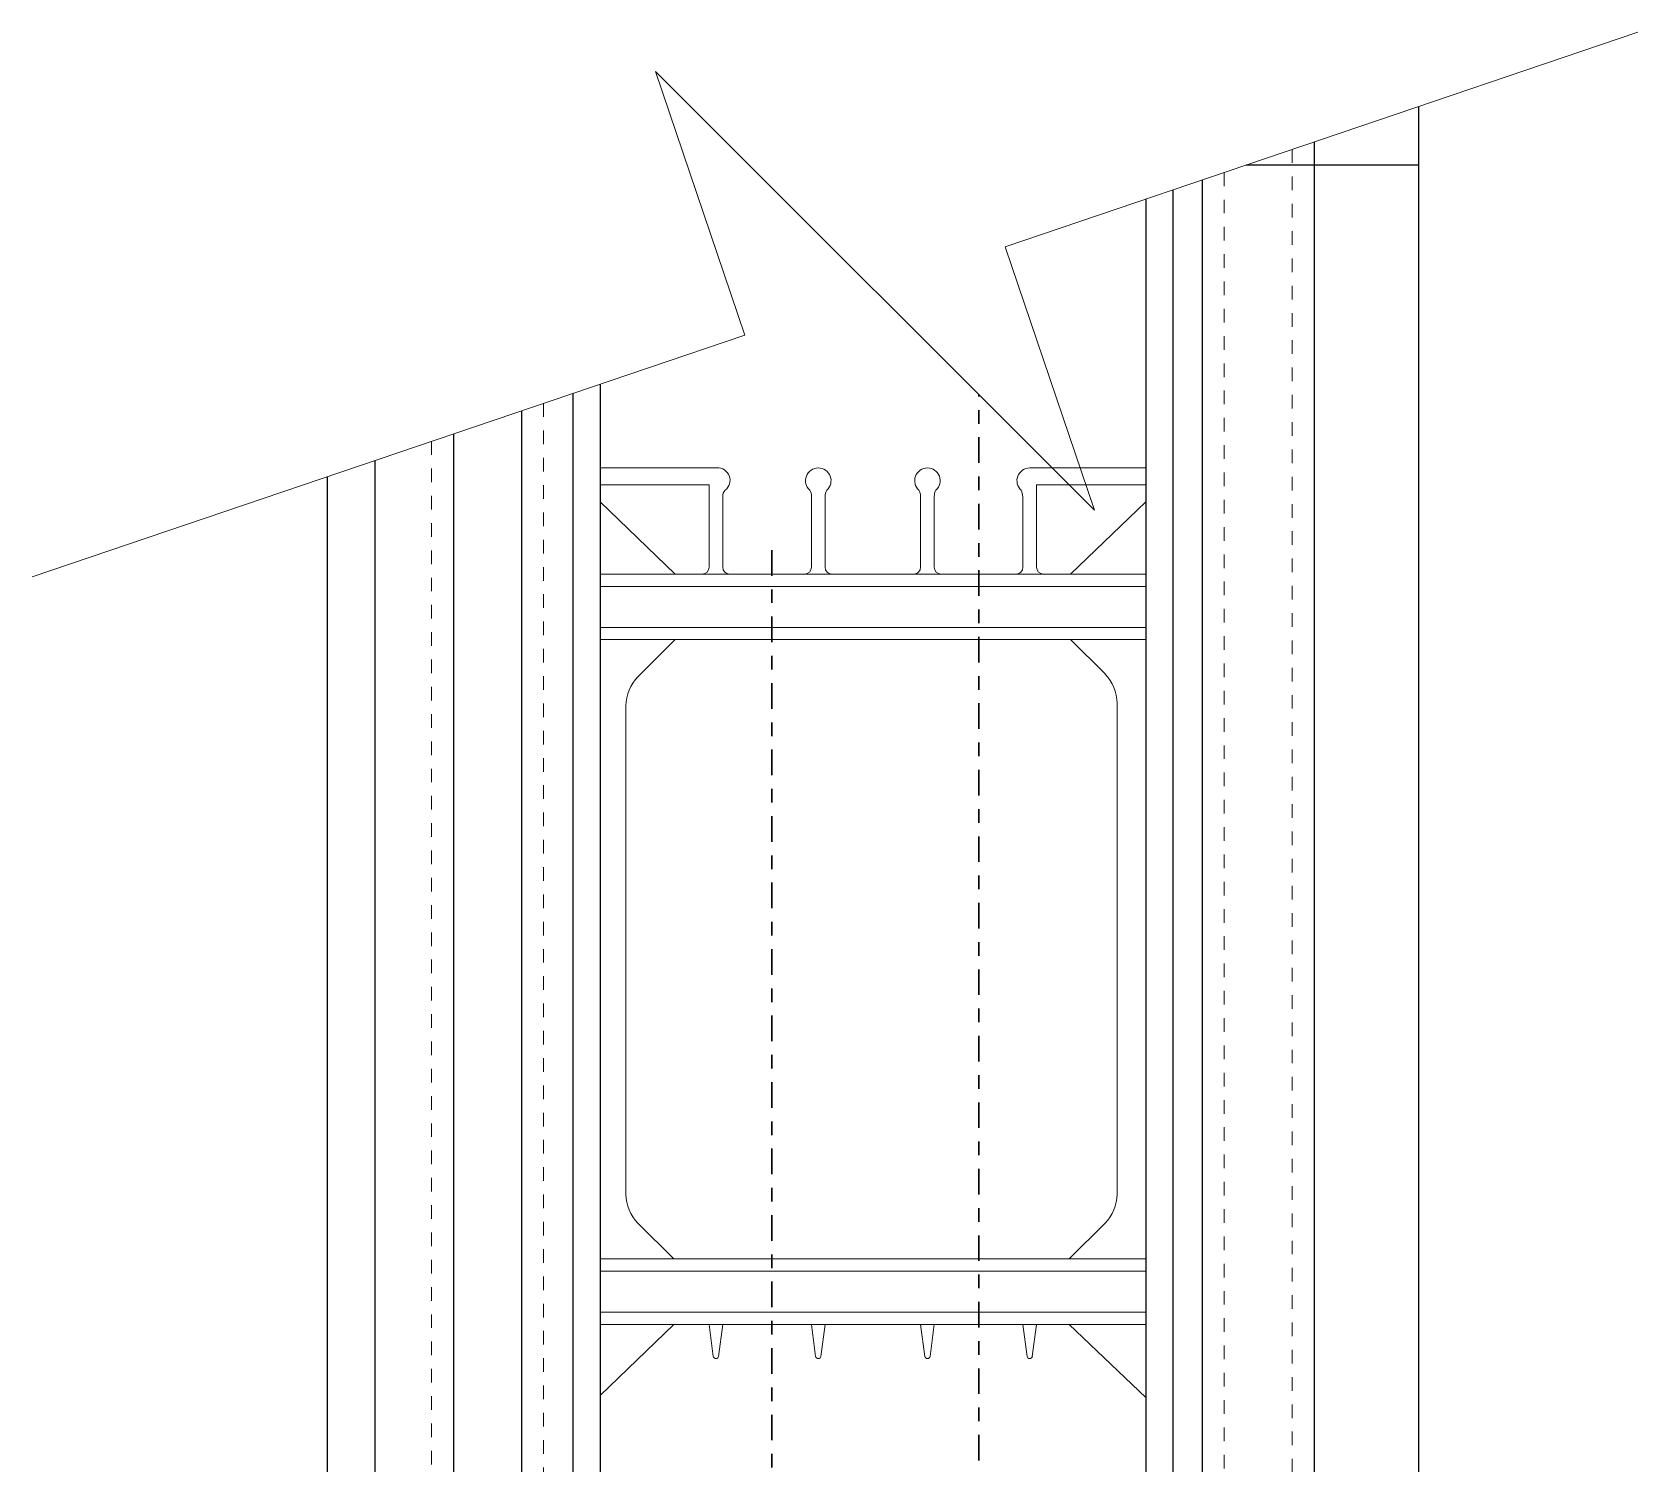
# Model space of a CAD drawing. Header units: inches. Extents: x -66.6 to 9.3, y 204.4 to 283.9.
# Drawn here: x -44.98 to -33.21, y 273.4 to 283.89 of the extents above; entities that cross this region are included whole.
import ezdxf

# ---------------------------------------------------------------- set-up
doc = ezdxf.new("R2010")
doc.units = ezdxf.units.IN
doc.header["$MEASUREMENT"] = 0
doc.linetypes.add('CENTER', pattern=[2, 1.25, -0.25, 0.25, -0.25])
doc.linetypes.add('DASHED2', pattern=[0.375, 0.25, -0.125])
for name, color, linetype, lineweight in [('A2 Hatch', 8, 'Continuous', 9), ('DETAILS', 7, 'Continuous', 13), ('DIM', 3, 'Continuous', 13), ('REBAR', 2, 'CENTER', 30)]:
    doc.layers.add(name, color=color, linetype=linetype, lineweight=lineweight)

msp = doc.modelspace()

# ---------------------------------------------------------------- linework, layer by layer
at = {"color": 1}
for p, q in [((-34.822, 283.348), (-34.822, 270.92)), ((-35.587, 283.088), (-35.587, 270.92)), ((-36.085, 282.92), (-34.822, 282.92)), ((-36.085, 282.92), (-34.822, 282.92)), ((-36.085, 282.92), (-34.822, 282.92)), ((-36.085, 282.92), (-34.822, 282.92)), ((-36.085, 282.92), (-34.822, 282.92)), ((-36.085, 282.92), (-34.822, 282.92)), ((-36.085, 282.92), (-34.822, 282.92)), ((-36.085, 282.92), (-34.822, 282.92)), ((-36.085, 282.92), (-34.822, 282.92)), ((-36.085, 282.92), (-34.822, 282.92)), ((-36.085, 282.92), (-34.822, 282.92)), ((-36.085, 282.92), (-34.822, 282.92)), ((-36.085, 282.92), (-34.822, 282.92)), ((-36.085, 282.92), (-34.822, 282.92)), ((-36.407, 282.81), (-36.407, 270.92)), ((-36.822, 282.67), (-36.822, 270.92)), ((-36.622, 282.737), (-36.622, 270.92)), ((-41.022, 281.245), (-41.022, 270.92)), ((-40.822, 281.313), (-40.822, 270.92)), ((-41.397, 281.118), (-41.397, 270.92)), ((-41.897, 280.948), (-41.897, 270.92)), ((-42.472, 280.753), (-42.472, 270.92)), ((-42.822, 280.635), (-42.822, 270.92))]:
    msp.add_line(p, q, dxfattribs=at)
at = {"ltscale": 0.15}
msp.add_line((-36.085, 282.92), (-34.822, 282.92), dxfattribs=at)
msp.add_line((-36.085, 282.92), (-34.822, 282.92), dxfattribs=at)
msp.add_line((-36.085, 282.92), (-34.822, 282.92), dxfattribs=at)
msp.add_line((-36.085, 282.92), (-34.822, 282.92), dxfattribs=at)
at = {"layer": 'A2 Hatch', "linetype": 'DASHED2', "ltscale": 0.15}
for p, q in [((-35.747, 283.034), (-35.747, 270.92)), ((-36.247, 282.865), (-36.247, 270.92)), ((-41.237, 281.172), (-41.237, 270.92)), ((-42.057, 280.894), (-42.057, 270.92))]:
    msp.add_line(p, q, dxfattribs=at)
at = {"layer": 'DETAILS', "color": 6, "lineweight": 20}
for p, q in [((-39.954, 280.699), (-40.822, 280.699)), ((-37.672, 280.699), (-36.822, 280.699)), ((-40.022, 280.574), (-40.822, 280.574)), ((-40.022, 279.97), (-40.022, 280.574)), ((-37.622, 279.97), (-37.622, 280.574)), ((-37.622, 280.574), (-36.822, 280.574)), ((-40.272, 279.92), (-40.822, 280.45)), ((-39.922, 279.97), (-39.922, 280.488)), ((-39.272, 279.97), (-39.272, 280.488)), ((-39.172, 279.97), (-39.172, 280.488)), ((-38.472, 279.97), (-38.472, 280.488)), ((-38.372, 279.97), (-38.372, 280.488)), ((-37.722, 279.97), (-37.722, 280.488)), ((-37.372, 279.92), (-36.822, 280.45)), ((-40.822, 279.92), (-40.272, 279.92)), ((-40.072, 279.92), (-40.822, 279.92)), ((-40.822, 279.92), (-36.822, 279.92)), ((-40.072, 279.92), (-39.872, 279.92)), ((-39.322, 279.92), (-39.872, 279.92)), ((-39.322, 279.92), (-39.122, 279.92)), ((-38.522, 279.92), (-39.122, 279.92)), ((-38.522, 279.92), (-38.322, 279.92)), ((-37.772, 279.92), (-38.322, 279.92)), ((-37.772, 279.92), (-37.572, 279.92)), ((-37.572, 279.92), (-37.372, 279.92)), ((-36.822, 279.83), (-40.822, 279.83)), ((-36.822, 279.53), (-40.822, 279.53)), ((-36.822, 279.44), (-40.822, 279.44)), ((-40.272, 279.44), (-40.545, 279.168)), ((-37.372, 279.44), (-37.12, 279.188)), ((-37.032, 275.374), (-37.032, 278.975)), ((-40.632, 275.374), (-40.632, 278.955)), ((-40.282, 274.9), (-40.545, 275.162)), ((-37.382, 274.9), (-37.12, 275.162)), ((-36.822, 274.9), (-40.822, 274.9)), ((-40.632, 274.9), (-40.282, 274.9)), ((-40.022, 274.9), (-39.922, 274.9)), ((-36.822, 274.81), (-40.822, 274.81)), ((-36.822, 274.51), (-40.822, 274.51)), ((-36.822, 274.42), (-40.822, 274.42)), ((-40.282, 274.42), (-40.822, 273.899)), ((-39.992, 274.186), (-40.022, 274.42)), ((-39.953, 274.186), (-39.922, 274.42)), ((-39.242, 274.186), (-39.272, 274.42)), ((-39.203, 274.186), (-39.172, 274.42)), ((-38.442, 274.186), (-38.472, 274.42)), ((-38.403, 274.186), (-38.372, 274.42)), ((-37.692, 274.186), (-37.722, 274.42)), ((-37.653, 274.186), (-37.622, 274.42)), ((-37.382, 274.42), (-36.822, 273.885))]:
    msp.add_line(p, q, dxfattribs=at)
for centre, radius, start, end in [((-39.96, 280.608), 0.0912, 307.4863, 93.4766), ((-39.222, 280.605), 0.0936, 311.7279, 228.2721), ((-38.422, 280.605), 0.0936, 311.7279, 228.2721), ((-37.672, 280.605), 0.0936, 90, 228.272), ((-39.861, 280.492), 0.0619, 134.9903, 183.9263), ((-39.372, 280.488), 0.1, 0, 28.6972), ((-39.072, 280.488), 0.1, 151.3028, 180), ((-38.572, 280.488), 0.1, 0, 28.6972), ((-38.272, 280.488), 0.1, 151.3028, 180), ((-37.835, 280.484), 0.112, 1.5997, 27.0975), ((-40.072, 279.97), 0.05, 270, 0), ((-39.872, 279.97), 0.05, 180, 270), ((-39.322, 279.97), 0.05, 270, 0), ((-39.122, 279.97), 0.05, 180, 270), ((-38.522, 279.97), 0.05, 270, 0), ((-38.322, 279.97), 0.05, 180, 270), ((-37.772, 279.97), 0.05, 270, 0), ((-37.572, 279.97), 0.05, 180, 270), ((-40.332, 278.955), 0.3, 135, 180), ((-37.332, 278.975), 0.3, 0, 45), ((-40.332, 275.374), 0.3, 180, 225), ((-37.332, 275.374), 0.3, 315, 0), ((-39.972, 274.19), 0.02, 191.3099, 348.6901), ((-39.222, 274.19), 0.02, 191.3099, 348.6901), ((-38.422, 274.19), 0.02, 191.3099, 348.6901), ((-37.672, 274.19), 0.02, 191.3099, 348.6901)]:
    msp.add_arc(centre, radius, start, end, dxfattribs=at)
at = {"layer": 'DIM'}
msp.add_lwpolyline([(-33.214, 283.893), (-37.853, 282.32), (-37.198, 280.388), (-40.415, 283.605), (-39.76, 281.673), (-44.985, 279.901)], dxfattribs=at)
at = {"layer": 'REBAR', "ltscale": 0.15}
for p, q in [((-38.045, 223.698), (-38.045, 281.236)), ((-39.563, 280.096), (-39.563, 225.216))]:
    msp.add_line(p, q, dxfattribs=at)

doc.saveas('drawing.dxf')
